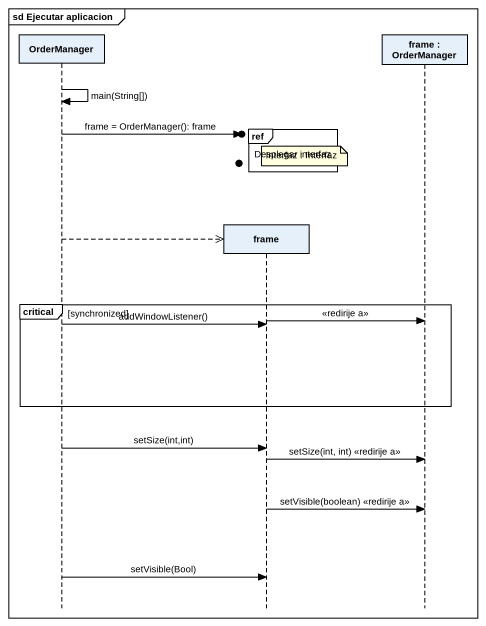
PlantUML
@startuml
mainframe sd Ejecutar aplicacion
hide footbox
participant OrderManager
participant "frame" as frame_
participant "frame : OrderManager" as frame__2

OrderManager -> OrderManager : main(String[])
ref over frame_ : Desplegar interfaz
OrderManager ->o] : frame = OrderManager(): frame
note over frame_ : Interfaz : Interfaz
OrderManager -->> frame_ **
critical synchronized
  frame_ -> frame__2 : <<redirije a>>
  OrderManager -> frame_ : addWindowListener()
end
OrderManager -> frame_ : setSize(int,int)
frame_ -> frame__2 : setSize(int, int) <<redirije a>>
frame_ -> frame__2 : setVisible(boolean) <<redirije a>>
OrderManager -> frame_ : setVisible(Bool)
@enduml
